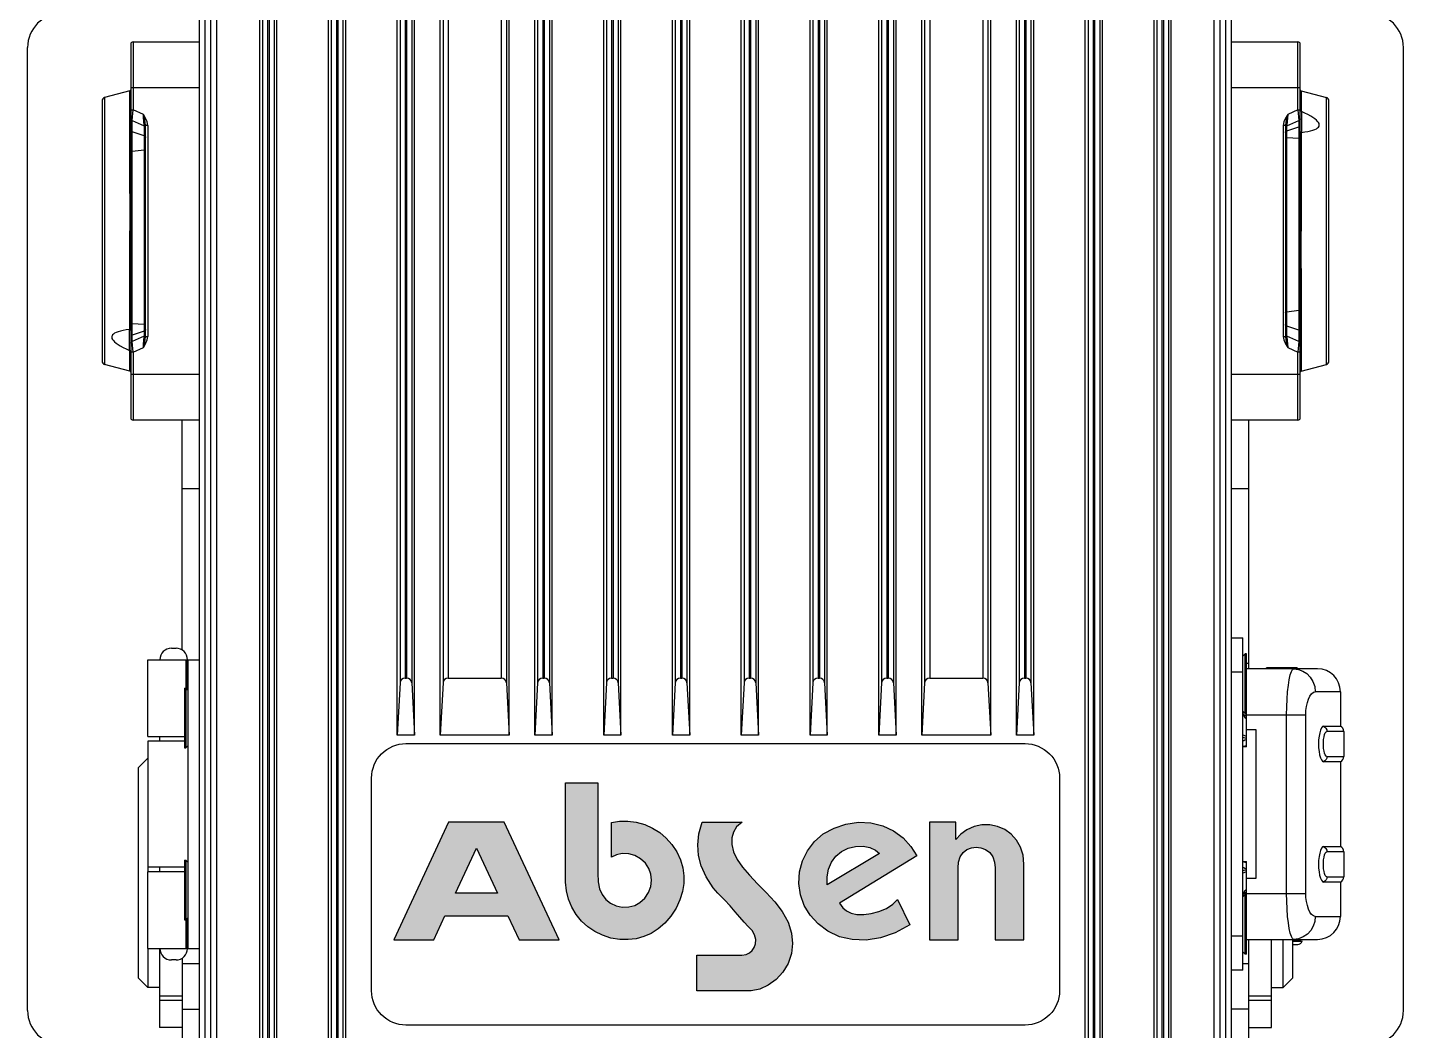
# Model space of a CAD drawing. Header units: millimetres. Extents: x -3132 to 28633, y 682 to 5849.
# Drawn here: x 3470.2 to 3590.2, y 2421.5 to 2509 of the extents above; entities that cross this region are included whole.
import ezdxf

# ---------------------------------------------------------------- set-up
doc = ezdxf.new("R2010")
doc.units = ezdxf.units.MM
doc.layers.add('标准', color=3, linetype='Continuous')

# ---------------------------------------------------------------- blocks, each defined once
blk = doc.blocks.new('ABSEN-LOGO')
at = {"layer": '标准'}
h = blk.add_hatch(color=30, dxfattribs=at)
h.dxf.hatch_style = 1
h.paths.add_polyline_path([(39230.02, -2106.45), (39230.02, -2114.34), (39230.05, -2115.09), (39230.17, -2115.7), (39230.39, -2116.21), (39230.71, -2116.64), (39231.12, -2116.96), (39231.61, -2117.19), (39232.15, -2117.31), (39232.71, -2117.29), (39233.23, -2117.15), (39233.69, -2116.89), (39234.1, -2116.51), (39234.42, -2116.04), (39234.63, -2115.51), (39234.7, -2114.96), (39234.64, -2114.43), (39234.46, -2113.92), (39234.16, -2113.46), (39233.75, -2113.09), (39233.25, -2112.81), (39232.71, -2112.66), (39232.15, -2112.63), (39231.64, -2112.73), (39231.2, -2112.93), (39231.2, -2109.93), (39231.89, -2109.81), (39232.62, -2109.8), (39233.37, -2109.9), (39234.1, -2110.1), (39234.79, -2110.41), (39235.42, -2110.8), (39235.98, -2111.28), (39236.48, -2111.85), (39236.9, -2112.49), (39237.21, -2113.17), (39237.42, -2113.87), (39237.52, -2114.56), (39237.52, -2115.24), (39237.41, -2115.95), (39237.18, -2116.67), (39236.84, -2117.4), (39236.39, -2118.08), (39235.85, -2118.7), (39235.27, -2119.2), (39234.66, -2119.59), (39234.03, -2119.87), (39233.37, -2120.06), (39232.66, -2120.14), (39231.92, -2120.12), (39231.16, -2120), (39230.43, -2119.76), (39229.76, -2119.44), (39229.14, -2119.02), (39228.6, -2118.52), (39228.13, -2117.94), (39227.74, -2117.3), (39227.46, -2116.62), (39227.27, -2115.89), (39227.2, -2115.12), (39227.19, -2114.28), (39227.19, -2106.45)])
h = blk.add_hatch(color=7, dxfattribs=at)
h.dxf.hatch_style = 1
h.paths.add_polyline_path([(39223.15, -2120.15), (39226.63, -2120.15), (39221.85, -2109.89), (39217, -2109.89), (39212.22, -2120.15), (39215.7, -2120.15), (39216.67, -2118.07), (39222.18, -2118.07)])
h.paths.add_polyline_path([(39219.43, -2112.16), (39221.26, -2116.09), (39217.6, -2116.09)], flags=16)
h.paths.add_polyline_path([(39261.44, -2114.46), (39261.44, -2113.88), (39261.48, -2113.37), (39261.62, -2112.92), (39261.87, -2112.54), (39262.21, -2112.28), (39262.6, -2112.12), (39263.01, -2112.07), (39263.43, -2112.13), (39263.83, -2112.28), (39264.19, -2112.55), (39264.45, -2112.92), (39264.61, -2113.38), (39264.66, -2113.88), (39264.66, -2114.4), (39264.66, -2120.15), (39267.18, -2120.15), (39267.18, -2113.54), (39267.1, -2112.78), (39266.88, -2112.08), (39266.53, -2111.46), (39266.07, -2110.94), (39265.51, -2110.54), (39264.88, -2110.27), (39264.21, -2110.13), (39263.51, -2110.13), (39262.83, -2110.27), (39262.2, -2110.55), (39261.66, -2110.94), (39261.24, -2111.41), (39261.24, -2109.89), (39258.94, -2109.89), (39258.94, -2120.15), (39261.44, -2120.15)])
h.paths.add_polyline_path([(39238.65, -2121.48), (39242.56, -2121.48), (39242.94, -2121.43), (39243.24, -2121.3), (39243.48, -2121.09), (39243.66, -2120.82), (39243.76, -2120.49), (39243.78, -2120.12), (39243.68, -2119.72), (39243.46, -2119.35), (39243.14, -2118.99), (39242.77, -2118.61), (39242.39, -2118.19), (39241.98, -2117.72), (39241.55, -2117.2), (39241.06, -2116.66), (39240.47, -2116.07), (39240.08, -2115.61), (39239.45, -2114.66), (39239.03, -2113.71), (39238.8, -2112.79), (39238.74, -2111.87), (39238.83, -2110.92), (39239.1, -2109.89), (39242.59, -2109.89), (39242.12, -2110.31), (39241.84, -2110.75), (39241.69, -2111.25), (39241.69, -2111.83), (39241.84, -2112.47), (39242.16, -2113.14), (39242.63, -2113.82), (39243.23, -2114.52), (39243.93, -2115.26), (39244.69, -2116.03), (39245.44, -2116.83), (39246.1, -2117.69), (39246.6, -2118.61), (39246.91, -2119.56), (39247, -2120.48), (39246.9, -2121.36), (39246.62, -2122.21), (39246.16, -2122.97), (39245.57, -2123.62), (39244.87, -2124.12), (39244.13, -2124.45), (39243.39, -2124.6), (39242.67, -2124.59), (39238.65, -2124.59)])
h.paths.add_polyline_path([(39257.83, -2112.84), (39251.1, -2116.95), (39251.37, -2117.35), (39251.7, -2117.63), (39252.11, -2117.83), (39252.61, -2117.94), (39253.2, -2117.95), (39253.84, -2117.86), (39254.52, -2117.68), (39255.18, -2117.42), (39255.73, -2117.05), (39256.14, -2116.63), (39257.22, -2118.86), (39255.96, -2119.55), (39254.67, -2119.98), (39253.41, -2120.17), (39252.2, -2120.14), (39251.08, -2119.88), (39250.08, -2119.41), (39249.22, -2118.77), (39248.53, -2118), (39248.02, -2117.15), (39247.69, -2116.22), (39247.55, -2115.24), (39247.61, -2114.23), (39247.86, -2113.26), (39248.29, -2112.38), (39248.9, -2111.59), (39249.68, -2110.92), (39250.62, -2110.4), (39251.65, -2110.05), (39252.74, -2109.89), (39253.82, -2109.95), (39254.86, -2110.21), (39255.81, -2110.66), (39256.64, -2111.27), (39257.31, -2112)])
h.paths.add_polyline_path([(39250.02, -2115.37), (39250.01, -2114.67), (39250.14, -2114), (39250.4, -2113.39), (39250.78, -2112.87), (39251.27, -2112.46), (39251.86, -2112.17), (39252.5, -2112), (39253.15, -2111.98), (39253.74, -2112.09), (39254.23, -2112.33), (39254.57, -2112.63)], flags=16)
blk.add_lwpolyline([(39213.28, -2103.04), (39267.28, -2103.04, -0.414214), (39270.28, -2106.04), (39270.28, -2124.59, -0.414214), (39267.28, -2127.59), (39213.28, -2127.59, -0.414214), (39210.28, -2124.59), (39210.28, -2106.04, -0.414214)], format="xyb", close=True)
at = {"color": 20, "linetype": 'Continuous'}
blk.add_lwpolyline([(39230.02, -2106.45), (39230.02, -2114.34), (39230.05, -2115.09), (39230.17, -2115.7), (39230.39, -2116.21), (39230.71, -2116.64), (39231.12, -2116.96), (39231.61, -2117.19), (39232.15, -2117.31), (39232.71, -2117.29), (39233.23, -2117.15), (39233.69, -2116.89), (39234.1, -2116.51), (39234.42, -2116.04), (39234.63, -2115.51), (39234.7, -2114.96), (39234.64, -2114.43), (39234.46, -2113.92), (39234.16, -2113.46), (39233.75, -2113.09), (39233.25, -2112.81), (39232.71, -2112.66), (39232.15, -2112.63), (39231.64, -2112.73), (39231.2, -2112.93), (39231.2, -2109.93), (39231.89, -2109.81), (39232.62, -2109.8), (39233.37, -2109.9), (39234.1, -2110.1), (39234.79, -2110.41), (39235.42, -2110.8), (39235.98, -2111.28), (39236.48, -2111.85), (39236.9, -2112.49), (39237.21, -2113.17), (39237.42, -2113.87), (39237.52, -2114.56), (39237.52, -2115.24), (39237.41, -2115.95), (39237.18, -2116.67), (39236.84, -2117.4), (39236.39, -2118.08), (39235.85, -2118.7), (39235.27, -2119.2), (39234.66, -2119.59), (39234.03, -2119.87), (39233.37, -2120.06), (39232.66, -2120.14), (39231.92, -2120.12), (39231.16, -2120), (39230.43, -2119.76), (39229.76, -2119.44), (39229.14, -2119.02), (39228.6, -2118.52), (39228.13, -2117.94), (39227.74, -2117.3), (39227.46, -2116.62), (39227.27, -2115.89), (39227.2, -2115.12), (39227.19, -2114.28), (39227.19, -2106.45)], close=True, dxfattribs=at)
at = {"color": 7, "linetype": 'Continuous'}
for points in [[(39223.15, -2120.15), (39226.63, -2120.15), (39221.85, -2109.89), (39217, -2109.89), (39212.22, -2120.15), (39215.7, -2120.15), (39216.67, -2118.07), (39222.18, -2118.07)], [(39238.65, -2121.48), (39242.56, -2121.48), (39242.94, -2121.43), (39243.24, -2121.3), (39243.48, -2121.09), (39243.66, -2120.82), (39243.76, -2120.49), (39243.78, -2120.12), (39243.68, -2119.72), (39243.46, -2119.35), (39243.14, -2118.99), (39242.77, -2118.61), (39242.39, -2118.19), (39241.98, -2117.72), (39241.55, -2117.2), (39241.06, -2116.66), (39240.47, -2116.07), (39240.08, -2115.61), (39239.45, -2114.66), (39239.03, -2113.71), (39238.8, -2112.79), (39238.74, -2111.87), (39238.83, -2110.92), (39239.1, -2109.89), (39242.59, -2109.89), (39242.12, -2110.31), (39241.84, -2110.75), (39241.69, -2111.25), (39241.69, -2111.83), (39241.84, -2112.47), (39242.16, -2113.14), (39242.63, -2113.82), (39243.23, -2114.52), (39243.93, -2115.26), (39244.69, -2116.03), (39245.44, -2116.83), (39246.1, -2117.69), (39246.6, -2118.61), (39246.91, -2119.56), (39247, -2120.48), (39246.9, -2121.36), (39246.62, -2122.21), (39246.16, -2122.97), (39245.57, -2123.62), (39244.87, -2124.12), (39244.13, -2124.45), (39243.39, -2124.6), (39242.67, -2124.59), (39238.65, -2124.59)], [(39257.83, -2112.84), (39251.1, -2116.95), (39251.37, -2117.35), (39251.7, -2117.63), (39252.11, -2117.83), (39252.61, -2117.94), (39253.2, -2117.95), (39253.84, -2117.86), (39254.52, -2117.68), (39255.18, -2117.42), (39255.73, -2117.05), (39256.14, -2116.63), (39257.22, -2118.86), (39255.96, -2119.55), (39254.67, -2119.98), (39253.41, -2120.17), (39252.2, -2120.14), (39251.08, -2119.88), (39250.08, -2119.41), (39249.22, -2118.77), (39248.53, -2118), (39248.02, -2117.15), (39247.69, -2116.22), (39247.55, -2115.24), (39247.61, -2114.23), (39247.86, -2113.26), (39248.29, -2112.38), (39248.9, -2111.59), (39249.68, -2110.92), (39250.62, -2110.4), (39251.65, -2110.05), (39252.74, -2109.89), (39253.82, -2109.95), (39254.86, -2110.21), (39255.81, -2110.66), (39256.64, -2111.27), (39257.31, -2112)], [(39261.44, -2114.46), (39261.44, -2113.88), (39261.48, -2113.37), (39261.62, -2112.92), (39261.87, -2112.54), (39262.21, -2112.28), (39262.6, -2112.12), (39263.01, -2112.07), (39263.43, -2112.13), (39263.83, -2112.28), (39264.19, -2112.55), (39264.45, -2112.92), (39264.61, -2113.38), (39264.66, -2113.88), (39264.66, -2114.4), (39264.66, -2120.15), (39267.18, -2120.15), (39267.18, -2113.54), (39267.1, -2112.78), (39266.88, -2112.08), (39266.53, -2111.46), (39266.07, -2110.94), (39265.51, -2110.54), (39264.88, -2110.27), (39264.21, -2110.13), (39263.51, -2110.13), (39262.83, -2110.27), (39262.2, -2110.55), (39261.66, -2110.94), (39261.24, -2111.41), (39261.24, -2109.89), (39258.94, -2109.89), (39258.94, -2120.15), (39261.44, -2120.15)], [(39250.02, -2115.37), (39250.01, -2114.67), (39250.14, -2114), (39250.4, -2113.39), (39250.78, -2112.87), (39251.27, -2112.46), (39251.86, -2112.17), (39252.5, -2112), (39253.15, -2111.98), (39253.74, -2112.09), (39254.23, -2112.33), (39254.57, -2112.63)], [(39219.43, -2112.16), (39221.26, -2116.09), (39217.6, -2116.09)]]:
    blk.add_lwpolyline(points, close=True, dxfattribs=at)

msp = doc.modelspace()

# ---------------------------------------------------------------- linework, layer by layer
at = {"linetype": 'Continuous'}
for p, q in [((3485.154, 1868.759), (3485.154, 2531.259)), ((3486.654, 1874.259), (3486.654, 2531.259)), ((3490.404, 1874.259), (3490.404, 2531.259)), ((3491.904, 1874.259), (3491.904, 2531.259)), ((3496.404, 1874.259), (3496.404, 2531.259)), ((3497.904, 1874.259), (3497.904, 2531.259)), ((3502.404, 2447.259), (3502.404, 2531.259)), ((3503.904, 2447.259), (3503.904, 2531.259)), ((3506.154, 2447.259), (3506.154, 2531.259)), ((3512.154, 2447.259), (3512.154, 2531.259)), ((3514.404, 2447.259), (3514.404, 2531.259)), ((3515.904, 2447.259), (3515.904, 2531.259)), ((3520.404, 2447.259), (3520.404, 2531.259)), ((3521.904, 2447.259), (3521.904, 2531.259)), ((3526.404, 2447.259), (3526.404, 2531.259)), ((3527.904, 2447.259), (3527.904, 2531.259)), ((3532.404, 2447.259), (3532.404, 2531.259)), ((3533.904, 2447.259), (3533.904, 2531.259)), ((3538.404, 2447.259), (3538.404, 2531.259)), ((3539.904, 2447.259), (3539.904, 2531.259)), ((3544.404, 2447.259), (3544.404, 2531.259)), ((3545.904, 2447.259), (3545.904, 2531.259)), ((3548.154, 2447.259), (3548.154, 2531.259)), ((3554.154, 2447.259), (3554.154, 2531.259)), ((3556.404, 2447.259), (3556.404, 2531.259)), ((3557.904, 2447.259), (3557.904, 2531.259)), ((3562.404, 1874.259), (3562.404, 2531.259)), ((3563.904, 1874.259), (3563.904, 2531.259)), ((3568.404, 1874.259), (3568.404, 2531.259)), ((3569.904, 1874.259), (3569.904, 2531.259)), ((3573.654, 1874.259), (3573.654, 2531.259)), ((3575.154, 1868.759), (3575.154, 2531.259)), ((3485.654, 1877.259), (3485.654, 2528.259)), ((3486.154, 1877.259), (3486.154, 2528.259)), ((3574.154, 1877.259), (3574.154, 2528.259)), ((3574.654, 1877.259), (3574.654, 2528.259)), ((3490.643, 2526.685), (3490.643, 1878.832)), ((3491.093, 2526.259), (3491.093, 1879.259)), ((3491.215, 2526.259), (3491.215, 1879.259)), ((3491.664, 2526.685), (3491.664, 1878.832)), ((3496.643, 2526.685), (3496.643, 1878.832)), ((3497.093, 2526.259), (3497.093, 1879.259)), ((3497.215, 2526.259), (3497.215, 1879.259)), ((3497.664, 2526.685), (3497.664, 1878.832)), ((3502.643, 2526.685), (3502.643, 2451.832)), ((3503.093, 2526.259), (3503.093, 2452.259)), ((3503.215, 2526.259), (3503.215, 2452.259)), ((3503.664, 2526.685), (3503.664, 2451.832)), ((3506.393, 2526.685), (3506.393, 2451.832)), ((3506.843, 2526.259), (3506.843, 2452.259)), ((3511.465, 2526.259), (3511.465, 2452.259)), ((3511.914, 2526.685), (3511.914, 2451.832)), ((3514.643, 2526.685), (3514.643, 2451.832)), ((3515.093, 2526.259), (3515.093, 2452.259)), ((3515.215, 2526.259), (3515.215, 2452.259)), ((3515.664, 2526.685), (3515.664, 2451.832)), ((3520.643, 2526.685), (3520.643, 2451.832)), ((3521.093, 2526.259), (3521.093, 2452.259)), ((3521.215, 2526.259), (3521.215, 2452.259)), ((3521.664, 2526.685), (3521.664, 2451.832)), ((3526.643, 2526.685), (3526.643, 2451.832)), ((3527.093, 2526.259), (3527.093, 2452.259)), ((3527.215, 2526.259), (3527.215, 2452.259)), ((3527.664, 2526.685), (3527.664, 2451.832)), ((3532.643, 2526.685), (3532.643, 2451.832)), ((3533.093, 2526.259), (3533.093, 2452.259)), ((3533.215, 2526.259), (3533.215, 2452.259)), ((3533.664, 2526.685), (3533.664, 2451.832)), ((3538.643, 2526.685), (3538.643, 2451.832)), ((3539.093, 2526.259), (3539.093, 2452.259)), ((3539.215, 2526.259), (3539.215, 2452.259)), ((3539.664, 2526.685), (3539.664, 2451.832)), ((3544.643, 2526.685), (3544.643, 2451.832)), ((3545.093, 2526.259), (3545.093, 2452.259)), ((3545.215, 2526.259), (3545.215, 2452.259)), ((3545.664, 2526.685), (3545.664, 2451.832)), ((3548.393, 2526.685), (3548.393, 2451.832)), ((3548.843, 2526.259), (3548.843, 2452.259)), ((3553.465, 2526.259), (3553.465, 2452.259)), ((3553.914, 2526.685), (3553.914, 2451.832)), ((3556.643, 2526.685), (3556.643, 2451.832)), ((3557.093, 2526.259), (3557.093, 2452.259)), ((3557.215, 2526.259), (3557.215, 2452.259)), ((3557.664, 2526.685), (3557.664, 2451.832)), ((3562.643, 2526.685), (3562.643, 1878.832)), ((3563.093, 2526.259), (3563.093, 1879.259)), ((3563.215, 2526.259), (3563.215, 1879.259)), ((3563.664, 2526.685), (3563.664, 1878.832)), ((3568.643, 2526.685), (3568.643, 1878.832)), ((3569.093, 2526.259), (3569.093, 1879.259)), ((3569.215, 2526.259), (3569.215, 1879.259)), ((3569.664, 2526.685), (3569.664, 1878.832)), ((3470.154, 2423.259), (3470.154, 2507.259)), ((3479.154, 2507.559), (3479.154, 2494.561)), ((3479.354, 2507.759), (3479.354, 2501.83)), ((3479.354, 2507.759), (3485.154, 2507.759)), ((3575.154, 2507.759), (3580.954, 2507.759)), ((3580.954, 2501.83), (3580.954, 2507.759)), ((3581.154, 2491.24), (3581.154, 2507.559)), ((3590.154, 2423.259), (3590.154, 2507.259)), ((3479.08, 2503.489), (3476.876, 2502.899)), ((3479.08, 2494.536), (3479.08, 2503.489)), ((3485.154, 2503.759), (3479.154, 2503.759)), ((3581.154, 2503.759), (3575.154, 2503.759)), ((3581.228, 2503.489), (3581.228, 2501.699)), ((3581.228, 2503.489), (3583.431, 2502.899)), ((3476.654, 2502.609), (3476.654, 2479.909)), ((3476.876, 2502.899), (3476.876, 2479.619)), ((3583.431, 2479.619), (3583.431, 2502.899)), ((3583.654, 2479.909), (3583.654, 2502.609)), ((3479.154, 2501.83), (3479.354, 2501.83)), ((3479.282, 2500.894), (3479.354, 2501.83)), ((3479.282, 2481.624), (3479.282, 2500.894)), ((3479.282, 2500.894), (3480.325, 2500.431)), ((3480.254, 2501.43), (3479.354, 2501.83)), ((3480.325, 2500.431), (3480.296, 2500.837)), ((3579.982, 2500.431), (3581.025, 2500.894)), ((3580.954, 2501.83), (3580.054, 2501.43)), ((3580.954, 2501.83), (3581.025, 2500.894)), ((3580.954, 2501.83), (3581.154, 2501.83)), ((3581.025, 2500.894), (3581.025, 2481.624)), ((3581.254, 2501.69), (3581.254, 2499.854)), ((3480.325, 2499.571), (3479.282, 2499.917)), ((3480.325, 2500.431), (3480.325, 2482.087)), ((3480.393, 2500.393), (3480.325, 2500.431)), ((3480.454, 2482.066), (3480.454, 2500.452)), ((3480.654, 2500.452), (3480.454, 2500.452)), ((3480.654, 2500.452), (3480.654, 2482.066)), ((3579.654, 2500.452), (3579.654, 2482.066)), ((3579.854, 2500.452), (3579.654, 2500.452)), ((3579.854, 2500.452), (3579.854, 2482.066)), ((3579.982, 2482.087), (3579.982, 2500.431)), ((3579.982, 2500.003), (3581.025, 2500.35)), ((3581.228, 2499.855), (3581.228, 2491.24)), ((3579.982, 2499.423), (3581.025, 2499.347)), ((3479.282, 2498.21), (3480.325, 2498.335)), ((3479.08, 2482.663), (3479.08, 2491.278)), ((3479.154, 2491.278), (3479.08, 2491.278)), ((3479.154, 2491.278), (3479.154, 2474.959)), ((3581.154, 2491.24), (3581.228, 2491.24)), ((3581.154, 2474.959), (3581.154, 2487.956)), ((3581.228, 2487.982), (3581.228, 2479.029)), ((3581.025, 2484.308), (3579.982, 2484.183)), ((3480.325, 2483.095), (3479.282, 2483.171)), ((3581.025, 2482.601), (3579.982, 2482.947)), ((3479.054, 2480.827), (3479.054, 2482.664)), ((3480.325, 2482.515), (3479.282, 2482.168)), ((3480.325, 2482.087), (3479.282, 2481.624)), ((3479.354, 2480.688), (3479.282, 2481.624)), ((3480.454, 2482.066), (3480.654, 2482.066)), ((3579.654, 2482.066), (3579.854, 2482.066)), ((3579.914, 2482.125), (3579.982, 2482.087)), ((3579.982, 2482.087), (3580.011, 2481.681)), ((3581.025, 2481.624), (3579.982, 2482.087)), ((3581.025, 2481.624), (3580.954, 2480.688)), ((3479.08, 2479.029), (3479.08, 2480.819)), ((3479.118, 2480.805), (3479.08, 2480.819)), ((3479.144, 2480.781), (3479.118, 2480.805)), ((3479.354, 2480.688), (3479.154, 2480.688)), ((3479.354, 2480.688), (3480.254, 2481.088)), ((3479.354, 2480.688), (3479.354, 2474.759)), ((3580.054, 2481.088), (3580.954, 2480.688)), ((3580.954, 2474.759), (3580.954, 2480.688)), ((3581.154, 2480.688), (3580.954, 2480.688)), ((3479.08, 2479.029), (3476.876, 2479.619)), ((3581.228, 2479.029), (3583.431, 2479.619)), ((3479.154, 2478.759), (3485.154, 2478.759)), ((3575.154, 2478.759), (3581.154, 2478.759)), ((3485.154, 2474.759), (3479.354, 2474.759)), ((3483.654, 2454.687), (3483.654, 2474.759)), ((3580.954, 2474.759), (3575.154, 2474.759)), ((3576.654, 2453.059), (3576.654, 2474.759)), ((3485.154, 2468.759), (3483.654, 2468.759)), ((3576.654, 2468.759), (3575.154, 2468.759)), ((3575.154, 2455.759), (3576.154, 2455.759)), ((3576.154, 2426.759), (3576.154, 2455.759)), ((3482.704, 2454.859), (3483.104, 2454.859)), ((3576.354, 2454.359), (3576.154, 2454.158)), ((3576.354, 2449.159), (3576.354, 2454.359)), ((3576.454, 2454.359), (3576.354, 2454.359)), ((3576.454, 2446.259), (3576.454, 2454.359)), ((3480.654, 2447.159), (3480.654, 2453.859)), ((3480.654, 2453.859), (3483.994, 2453.859)), ((3483.994, 2451.318), (3483.994, 2453.859)), ((3483.994, 2453.859), (3484.104, 2453.859)), ((3484.104, 2451.208), (3484.104, 2453.859)), ((3484.104, 2453.859), (3485.154, 2453.859)), ((3484.154, 2428.659), (3484.154, 2453.859)), ((3576.454, 2453.543), (3576.654, 2453.543)), ((3582.658, 2453.059), (3576.454, 2453.059)), ((3580.843, 2453.159), (3578.243, 2453.159)), ((3502.643, 2451.832), (3502.404, 2447.259)), ((3503.093, 2452.259), (3503.215, 2452.259)), ((3503.664, 2451.832), (3503.904, 2447.259)), ((3506.393, 2451.832), (3506.154, 2447.259)), ((3506.843, 2452.259), (3511.465, 2452.259)), ((3511.914, 2451.832), (3512.154, 2447.259)), ((3514.643, 2451.832), (3514.404, 2447.259)), ((3515.093, 2452.259), (3515.215, 2452.259)), ((3515.664, 2451.832), (3515.904, 2447.259)), ((3520.643, 2451.832), (3520.404, 2447.259)), ((3521.093, 2452.259), (3521.215, 2452.259)), ((3521.664, 2451.832), (3521.904, 2447.259)), ((3526.643, 2451.832), (3526.404, 2447.259)), ((3527.093, 2452.259), (3527.215, 2452.259)), ((3527.664, 2451.832), (3527.904, 2447.259)), ((3532.643, 2451.832), (3532.404, 2447.259)), ((3533.093, 2452.259), (3533.215, 2452.259)), ((3533.664, 2451.832), (3533.904, 2447.259)), ((3538.643, 2451.832), (3538.404, 2447.259)), ((3539.093, 2452.259), (3539.215, 2452.259)), ((3539.664, 2451.832), (3539.904, 2447.259)), ((3544.643, 2451.832), (3544.404, 2447.259)), ((3545.093, 2452.259), (3545.215, 2452.259)), ((3545.664, 2451.832), (3545.904, 2447.259)), ((3548.393, 2451.832), (3548.154, 2447.259)), ((3548.843, 2452.259), (3553.465, 2452.259)), ((3553.914, 2451.832), (3554.154, 2447.259)), ((3556.643, 2451.832), (3556.404, 2447.259)), ((3557.093, 2452.259), (3557.215, 2452.259)), ((3557.664, 2451.832), (3557.904, 2447.259)), ((3576.154, 2452.759), (3575.154, 2452.759)), ((3483.854, 2451.359), (3483.854, 2446.159)), ((3483.854, 2451.359), (3483.954, 2451.359)), ((3483.954, 2451.359), (3483.954, 2446.159)), ((3483.954, 2451.359), (3484.154, 2451.158)), ((3584.658, 2451.059), (3582.459, 2451.059)), ((3584.658, 2451.059), (3584.658, 2448.059)), ((3576.354, 2449.159), (3576.154, 2449.36)), ((3576.186, 2449.059), (3581.637, 2449.059)), ((3576.454, 2448.959), (3576.231, 2448.959)), ((3576.454, 2449.159), (3576.354, 2449.159)), ((3576.354, 2449.059), (3576.354, 2448.959)), ((3579.961, 2433.459), (3579.961, 2449.059)), ((3581.637, 2433.459), (3581.637, 2449.059)), ((3583.188, 2448.059), (3584.658, 2448.059)), ((3480.654, 2447.159), (3483.854, 2447.159)), ((3481.654, 2447.159), (3481.654, 2446.759)), ((3481.704, 2446.759), (3481.704, 2447.159)), ((3503.904, 2447.259), (3502.404, 2447.259)), ((3512.154, 2447.259), (3506.154, 2447.259)), ((3515.904, 2447.259), (3514.404, 2447.259)), ((3521.904, 2447.259), (3520.404, 2447.259)), ((3527.904, 2447.259), (3526.404, 2447.259)), ((3533.904, 2447.259), (3532.404, 2447.259)), ((3539.904, 2447.259), (3538.404, 2447.259)), ((3545.904, 2447.259), (3544.404, 2447.259)), ((3554.154, 2447.259), (3548.154, 2447.259)), ((3557.904, 2447.259), (3556.404, 2447.259)), ((3576.454, 2447.759), (3577.263, 2447.759)), ((3577.263, 2447.759), (3577.263, 2434.759)), ((3584.958, 2447.601), (3583.477, 2447.601)), ((3584.958, 2447.601), (3584.958, 2445.417)), ((3480.654, 2446.759), (3480.654, 2435.759)), ((3483.854, 2446.759), (3480.654, 2446.759)), ((3483.854, 2446.159), (3483.954, 2446.159)), ((3483.954, 2446.159), (3484.154, 2446.36)), ((3576.154, 2446.304), (3576.454, 2446.371)), ((3576.454, 2446.259), (3576.154, 2446.259)), ((3480.654, 2445.259), (3479.804, 2444.409)), ((3479.804, 2444.409), (3479.804, 2426.109)), ((3584.658, 2444.959), (3583.188, 2444.959)), ((3583.477, 2445.417), (3584.958, 2445.417)), ((3584.658, 2444.959), (3584.658, 2437.559)), ((3583.188, 2437.559), (3584.658, 2437.559)), ((3483.854, 2436.359), (3483.854, 2431.159)), ((3483.854, 2436.359), (3483.954, 2436.359)), ((3483.954, 2436.359), (3483.954, 2431.159)), ((3483.954, 2436.359), (3484.154, 2436.158)), ((3576.154, 2436.259), (3576.454, 2436.259)), ((3576.454, 2436.147), (3576.154, 2436.213)), ((3576.454, 2428.159), (3576.454, 2436.259)), ((3584.958, 2437.101), (3583.477, 2437.101)), ((3584.958, 2437.101), (3584.958, 2434.917)), ((3480.654, 2435.759), (3480.654, 2435.359)), ((3483.854, 2435.759), (3480.654, 2435.759)), ((3480.654, 2428.659), (3480.654, 2435.359)), ((3483.854, 2435.359), (3480.654, 2435.359)), ((3481.654, 2435.759), (3481.654, 2435.359)), ((3481.704, 2435.359), (3481.704, 2435.759)), ((3583.477, 2434.917), (3584.958, 2434.917)), ((3577.263, 2434.759), (3576.454, 2434.759)), ((3584.658, 2434.459), (3583.188, 2434.459)), ((3584.658, 2434.459), (3584.658, 2431.459)), ((3576.354, 2433.359), (3576.154, 2433.158)), ((3576.186, 2433.459), (3581.637, 2433.459)), ((3576.231, 2433.559), (3576.454, 2433.559)), ((3576.354, 2428.159), (3576.354, 2433.359)), ((3576.454, 2433.359), (3576.354, 2433.359)), ((3483.954, 2431.159), (3484.154, 2431.36)), ((3484.104, 2428.659), (3484.104, 2431.31)), ((3582.459, 2431.459), (3584.658, 2431.459)), ((3483.854, 2431.159), (3483.954, 2431.159)), ((3483.994, 2428.659), (3483.994, 2431.2)), ((3575.154, 2429.759), (3576.154, 2429.759)), ((3576.454, 2429.459), (3582.658, 2429.459)), ((3576.654, 2415.159), (3576.654, 2429.459)), ((3578.654, 2421.759), (3578.654, 2429.459)), ((3579.654, 2425.259), (3579.654, 2429.459)), ((3580.504, 2426.109), (3580.504, 2429.459)), ((3581.112, 2429.359), (3580.504, 2429.359)), ((3580.504, 2429.312), (3581.306, 2429.312)), ((3580.504, 2429.014), (3580.926, 2429.014)), ((3580.743, 2429.359), (3580.743, 2429.459)), ((3581.112, 2429.359), (3581.306, 2429.312)), ((3480.654, 2428.659), (3480.654, 2425.259)), ((3480.654, 2428.659), (3483.994, 2428.659)), ((3481.654, 2428.659), (3481.654, 2421.759)), ((3483.104, 2427.659), (3482.704, 2427.659)), ((3483.654, 2427.831), (3483.654, 2415.159)), ((3484.104, 2428.659), (3483.994, 2428.659)), ((3484.104, 2428.659), (3485.154, 2428.659)), ((3576.354, 2428.159), (3576.154, 2428.36)), ((3576.454, 2428.159), (3576.354, 2428.159)), ((3485.154, 2427.333), (3483.654, 2427.333)), ((3576.154, 2426.759), (3575.154, 2426.759)), ((3576.654, 2427.333), (3576.154, 2427.333)), ((3480.654, 2425.259), (3479.804, 2426.109)), ((3481.654, 2425.259), (3480.654, 2425.259)), ((3578.654, 2425.259), (3579.654, 2425.259)), ((3579.654, 2425.259), (3580.504, 2426.109)), ((3483.654, 2424.514), (3481.654, 2424.514)), ((3481.654, 2424.154), (3483.654, 2424.154)), ((3578.654, 2424.514), (3576.654, 2424.514)), ((3576.654, 2424.154), (3578.654, 2424.154)), ((3483.654, 2423.38), (3485.154, 2423.38)), ((3576.654, 2423.38), (3575.154, 2423.38)), ((3483.654, 2421.759), (3481.654, 2421.759)), ((3576.654, 2421.759), (3578.654, 2421.759))]:
    msp.add_line(p, q, dxfattribs=at)
for points in [[(3479.282, 2500.894), (3479.216, 2500.93), (3479.17, 2500.987), (3479.154, 2501.056)], [(3480.296, 2500.837), (3480.277, 2501.115), (3480.254, 2501.43)], [(3480.654, 2500.452), (3480.599, 2500.768), (3480.454, 2501.094), (3480.254, 2501.43)], [(3480.454, 2500.452), (3480.42, 2500.744), (3480.347, 2501.067), (3480.254, 2501.43)], [(3580.054, 2501.43), (3579.854, 2501.094), (3579.709, 2500.768), (3579.654, 2500.452)], [(3580.054, 2501.43), (3579.96, 2501.067), (3579.887, 2500.744), (3579.854, 2500.452)], [(3580.054, 2501.43), (3580.03, 2501.114), (3580.011, 2500.836), (3579.982, 2500.431)], [(3581.154, 2501.056), (3581.138, 2500.989), (3581.093, 2500.932), (3581.025, 2500.894)], [(3581.228, 2501.699), (3581.19, 2501.713), (3581.163, 2501.737), (3581.154, 2501.767)], [(3581.254, 2501.69), (3581.245, 2501.694), (3581.236, 2501.697), (3581.228, 2501.699)], [(3581.254, 2499.854), (3581.555, 2499.894), (3581.82, 2499.94), (3582.052, 2499.992), (3582.251, 2500.049), (3582.418, 2500.111), (3582.555, 2500.178), (3582.661, 2500.248), (3582.737, 2500.321), (3582.786, 2500.395), (3582.81, 2500.471), (3582.811, 2500.55), (3582.79, 2500.633), (3582.744, 2500.723), (3582.669, 2500.821), (3582.564, 2500.927), (3582.428, 2501.039), (3582.26, 2501.158), (3582.06, 2501.282), (3581.826, 2501.411), (3581.558, 2501.548), (3581.254, 2501.69)], [(3479.282, 2499.917), (3479.215, 2499.954), (3479.17, 2500.011), (3479.154, 2500.079)], [(3480.454, 2500.269), (3480.438, 2500.336), (3480.393, 2500.393)], [(3579.854, 2499.841), (3579.87, 2499.909), (3579.915, 2499.965), (3579.982, 2500.003)], [(3579.982, 2500.431), (3579.916, 2500.394), (3579.87, 2500.337)], [(3581.025, 2500.35), (3581.093, 2500.387), (3581.138, 2500.444), (3581.154, 2500.512)], [(3581.154, 2499.943), (3581.163, 2499.904), (3581.19, 2499.873), (3581.228, 2499.855)], [(3581.228, 2499.855), (3581.236, 2499.854), (3581.245, 2499.853), (3581.254, 2499.854)], [(3480.325, 2499.571), (3480.393, 2499.534), (3480.438, 2499.477), (3480.454, 2499.409)], [(3579.854, 2499.458), (3579.87, 2499.443), (3579.915, 2499.431), (3579.982, 2499.423)], [(3581.154, 2499.311), (3581.138, 2499.326), (3581.093, 2499.339), (3581.025, 2499.347)], [(3479.282, 2498.21), (3479.215, 2498.196), (3479.17, 2498.176), (3479.154, 2498.152)], [(3480.325, 2498.335), (3480.393, 2498.348), (3480.438, 2498.368), (3480.454, 2498.393)], [(3479.08, 2494.536), (3479.118, 2494.541), (3479.144, 2494.55), (3479.154, 2494.561)], [(3479.08, 2494.536), (3479.086, 2493.464), (3479.086, 2492.378), (3479.08, 2491.278)], [(3479.154, 2491.278), (3479.158, 2492.383), (3479.158, 2493.478), (3479.154, 2494.561)], [(3581.154, 2491.24), (3581.15, 2490.134), (3581.15, 2489.04), (3581.154, 2487.956)], [(3581.228, 2487.982), (3581.222, 2489.054), (3581.222, 2490.14), (3581.228, 2491.24)], [(3581.228, 2487.982), (3581.189, 2487.977), (3581.163, 2487.968), (3581.154, 2487.956)], [(3579.854, 2484.125), (3579.87, 2484.15), (3579.915, 2484.17), (3579.982, 2484.183)], [(3581.154, 2484.366), (3581.138, 2484.342), (3581.093, 2484.321), (3581.025, 2484.308)], [(3479.282, 2483.171), (3479.215, 2483.179), (3479.17, 2483.192), (3479.154, 2483.206)], [(3480.325, 2483.095), (3480.393, 2483.087), (3480.438, 2483.074), (3480.454, 2483.06)], [(3579.982, 2482.947), (3579.915, 2482.984), (3579.87, 2483.041), (3579.854, 2483.109)], [(3479.054, 2482.664), (3478.753, 2482.624), (3478.487, 2482.577), (3478.256, 2482.526), (3478.057, 2482.468), (3477.889, 2482.406), (3477.752, 2482.34), (3477.647, 2482.27), (3477.57, 2482.197), (3477.522, 2482.123), (3477.497, 2482.047), (3477.496, 2481.968), (3477.517, 2481.885), (3477.564, 2481.795), (3477.638, 2481.696), (3477.743, 2481.591), (3477.879, 2481.478), (3478.047, 2481.36), (3478.247, 2481.236), (3478.481, 2481.106), (3478.749, 2480.97), (3479.054, 2480.827)], [(3479.08, 2482.663), (3479.071, 2482.664), (3479.062, 2482.665), (3479.054, 2482.664)], [(3479.08, 2482.663), (3479.118, 2482.645), (3479.144, 2482.614), (3479.154, 2482.575)], [(3479.282, 2482.168), (3479.215, 2482.131), (3479.17, 2482.074), (3479.154, 2482.006)], [(3479.154, 2481.462), (3479.169, 2481.529), (3479.214, 2481.586), (3479.282, 2481.624)], [(3480.254, 2481.088), (3480.277, 2481.403), (3480.296, 2481.681), (3480.325, 2482.087)], [(3480.254, 2481.088), (3480.454, 2481.424), (3480.599, 2481.75), (3480.654, 2482.066)], [(3480.254, 2481.088), (3480.347, 2481.45), (3480.42, 2481.774), (3480.454, 2482.066)], [(3480.454, 2482.677), (3480.438, 2482.609), (3480.393, 2482.552), (3480.325, 2482.515)], [(3480.325, 2482.087), (3480.392, 2482.124), (3480.437, 2482.181)], [(3579.654, 2482.066), (3579.709, 2481.75), (3579.854, 2481.424), (3580.054, 2481.088)], [(3579.854, 2482.249), (3579.869, 2482.182), (3579.914, 2482.125)], [(3579.854, 2482.066), (3579.887, 2481.774), (3579.96, 2481.45), (3580.054, 2481.088)], [(3580.011, 2481.681), (3580.03, 2481.403), (3580.054, 2481.088)], [(3581.154, 2482.439), (3581.138, 2482.507), (3581.093, 2482.563), (3581.025, 2482.601)], [(3581.025, 2481.624), (3581.092, 2481.587), (3581.137, 2481.53), (3581.154, 2481.462)], [(3479.054, 2480.827), (3479.062, 2480.824), (3479.071, 2480.821), (3479.08, 2480.819)], [(3579.961, 2449.059), (3579.971, 2449.74), (3580.001, 2450.417), (3580.051, 2451.066), (3580.114, 2451.621), (3580.192, 2452.114), (3580.282, 2452.523), (3580.374, 2452.813), (3580.471, 2452.996), (3580.568, 2453.059)], [(3580.568, 2453.059), (3580.987, 2453.009), (3581.376, 2452.867), (3581.727, 2452.639), (3582.028, 2452.331), (3582.262, 2451.949), (3582.409, 2451.518), (3582.459, 2451.059)], [(3581.637, 2449.059), (3581.652, 2449.415), (3581.696, 2449.772), (3581.771, 2450.114), (3581.87, 2450.416), (3581.994, 2450.677), (3582.137, 2450.88), (3582.294, 2451.011), (3582.459, 2451.059)], [(3583.188, 2448.059), (3583.094, 2448.02), (3583.002, 2447.905), (3582.916, 2447.717), (3582.845, 2447.474), (3582.79, 2447.179), (3582.755, 2446.853), (3582.744, 2446.51), (3582.755, 2446.168), (3582.789, 2445.844), (3582.844, 2445.55), (3582.915, 2445.304), (3583.001, 2445.114), (3583.094, 2444.997), (3583.188, 2444.959)], [(3583.188, 2448.059), (3583.305, 2447.983), (3583.396, 2447.877), (3583.456, 2447.746), (3583.477, 2447.601)], [(3576.154, 2447.088), (3576.31, 2447.033), (3576.454, 2447.016)], [(3576.154, 2446.777), (3576.157, 2446.779), (3576.239, 2446.821), (3576.329, 2446.864), (3576.427, 2446.907), (3576.454, 2446.918)], [(3583.477, 2445.417), (3583.405, 2445.449), (3583.336, 2445.543), (3583.274, 2445.694), (3583.224, 2445.89), (3583.189, 2446.121), (3583.17, 2446.376), (3583.17, 2446.637), (3583.188, 2446.89), (3583.223, 2447.123), (3583.273, 2447.321), (3583.335, 2447.473), (3583.405, 2447.568), (3583.477, 2447.601)], [(3583.477, 2445.417), (3583.457, 2445.275), (3583.4, 2445.146), (3583.308, 2445.037), (3583.188, 2444.959)], [(3583.188, 2437.559), (3583.094, 2437.52), (3583.002, 2437.405), (3582.916, 2437.217), (3582.845, 2436.974), (3582.79, 2436.679), (3582.755, 2436.353), (3582.744, 2436.01), (3582.755, 2435.668), (3582.789, 2435.344), (3582.844, 2435.05), (3582.915, 2434.804), (3583.001, 2434.614), (3583.094, 2434.497), (3583.188, 2434.459)], [(3583.188, 2437.559), (3583.305, 2437.483), (3583.396, 2437.377), (3583.456, 2437.246), (3583.477, 2437.101)], [(3583.477, 2434.917), (3583.405, 2434.949), (3583.336, 2435.043), (3583.274, 2435.194), (3583.224, 2435.39), (3583.189, 2435.621), (3583.17, 2435.876), (3583.17, 2436.137), (3583.188, 2436.39), (3583.223, 2436.623), (3583.273, 2436.821), (3583.335, 2436.973), (3583.405, 2437.068), (3583.477, 2437.101)], [(3576.454, 2435.6), (3576.427, 2435.611), (3576.329, 2435.654), (3576.239, 2435.697), (3576.157, 2435.739), (3576.154, 2435.741)], [(3576.454, 2435.503), (3576.321, 2435.488), (3576.154, 2435.431)], [(3583.477, 2434.917), (3583.457, 2434.775), (3583.4, 2434.646), (3583.308, 2434.537), (3583.188, 2434.459)], [(3580.568, 2429.459), (3580.471, 2429.521), (3580.375, 2429.702), (3580.283, 2429.99), (3580.193, 2430.401), (3580.114, 2430.899), (3580.051, 2431.459), (3580, 2432.109), (3579.971, 2432.784), (3579.961, 2433.459)], [(3582.459, 2431.459), (3582.297, 2431.505), (3582.141, 2431.633), (3581.997, 2431.836), (3581.871, 2432.1), (3581.77, 2432.407), (3581.695, 2432.753), (3581.651, 2433.11), (3581.637, 2433.459)], [(3582.459, 2431.459), (3582.412, 2431.016), (3582.278, 2430.605), (3582.062, 2430.233), (3581.77, 2429.915), (3581.41, 2429.668), (3581.002, 2429.512), (3580.568, 2429.459)]]:
    msp.add_lwpolyline(points, dxfattribs=at)
for centre, radius, start, end in [((3473.154, 2507.259), 3, 90, 180), ((3587.154, 2507.259), 3, 0, 90), ((3479.354, 2507.559), 0.2, 90, 180), ((3580.954, 2507.559), 0.2, 0, 90), ((3479.054, 2503.586), 0.1, 285, 335), ((3581.254, 2503.586), 0.1, 180, 255), ((3476.954, 2502.609), 0.3, 105, 180), ((3583.354, 2502.609), 0.3, 0, 75), ((3476.954, 2479.909), 0.3, 180, 255), ((3583.354, 2479.909), 0.3, 285, 0), ((3479.054, 2478.932), 0.1, 0, 75), ((3581.254, 2478.932), 0.1, 105, 180), ((3479.354, 2474.959), 0.2, 180, 270), ((3580.954, 2474.959), 0.2, 270, 0), ((3482.704, 2453.859), 1, 90, 180), ((3483.104, 2453.859), 1, 0, 90), ((3578.243, 2453.059), 0.1, 90.07537, 180), ((3580.843, 2453.059), 0.1, 0, 90), ((3582.658, 2451.059), 2, 0, 90), ((3584.458, 2447.601), 0.5, 0, 66.42182), ((3584.458, 2445.417), 0.5, 293.57818, 0), ((3584.458, 2437.101), 0.5, 0, 66.42182), ((3584.458, 2434.917), 0.5, 293.57818, 0), ((3582.658, 2431.459), 2, 270, 0), ((3580.927, 2429.403), 0.39, 270, 346.44822), ((3482.704, 2428.659), 1, 180, 270), ((3483.104, 2428.659), 1, 270, 0), ((3473.154, 2423.259), 3, 180, 270), ((3587.154, 2423.259), 3, 270, 0)]:
    msp.add_arc(centre, radius, start, end, dxfattribs=at)
for centre, major_axis, ratio, start_param, end_param in [((3503.093, 2451.809), (0, 0.45), 1, 0, 1.5184364), ((3503.215, 2451.809), (0, 0.45), 1, -1.5184364, 0), ((3506.843, 2451.809), (0, 0.45), 1, 0, 1.5184364), ((3511.465, 2451.809), (0, 0.45), 1, -1.5184364, 0), ((3515.093, 2451.809), (0, 0.45), 1, 0, 1.5184364), ((3515.215, 2451.809), (0, 0.45), 1, -1.5184364, 0), ((3521.093, 2451.809), (0, 0.45), 1, 0, 1.5184364), ((3521.215, 2451.809), (0, 0.45), 1, -1.5184364, 0), ((3527.093, 2451.809), (0, 0.45), 1, 0, 1.5184364), ((3527.215, 2451.809), (0, 0.45), 1, -1.5184364, 0), ((3533.093, 2451.809), (0, 0.45), 1, 0, 1.5184364), ((3533.215, 2451.809), (0, 0.45), 1, -1.5184364, 0), ((3539.093, 2451.809), (0, 0.45), 1, 0, 1.5184364), ((3539.215, 2451.809), (0, 0.45), 1, -1.5184364, 0), ((3545.093, 2451.809), (0, 0.45), 1, 0, 1.5184364), ((3545.215, 2451.809), (0, 0.45), 1, -1.5184364, 0), ((3548.843, 2451.809), (0, 0.45), 1, 0, 1.5184364), ((3553.465, 2451.809), (0, 0.45), 1, -1.5184364, 0), ((3557.093, 2451.809), (0, 0.45), 1, 0, 1.5184364), ((3557.215, 2451.809), (0, 0.45), 1, -1.5184364, 0), ((3576.654, 2449.171), (0.343, -0.413), 0.8817573, -2.3264613, -1.1704634), ((3576.654, 2448.667), (1.029, -1.238), 0.8817573, -1.0955019, -0.8895618), ((3576.654, 2433.851), (1.029, 1.238), 0.8817573, 0.8895618, 1.0955019), ((3576.654, 2433.347), (0.343, 0.413), 0.8817573, 1.1704649, 2.3264613)]:
    msp.add_ellipse(centre, major_axis=major_axis, ratio=ratio, start_param=start_param, end_param=end_param, dxfattribs=at)

# ---------------------------------------------------------------- block references
msp.add_blockref('ABSEN-LOGO', (-35710.123, 4549.573))

doc.saveas('drawing.dxf')
